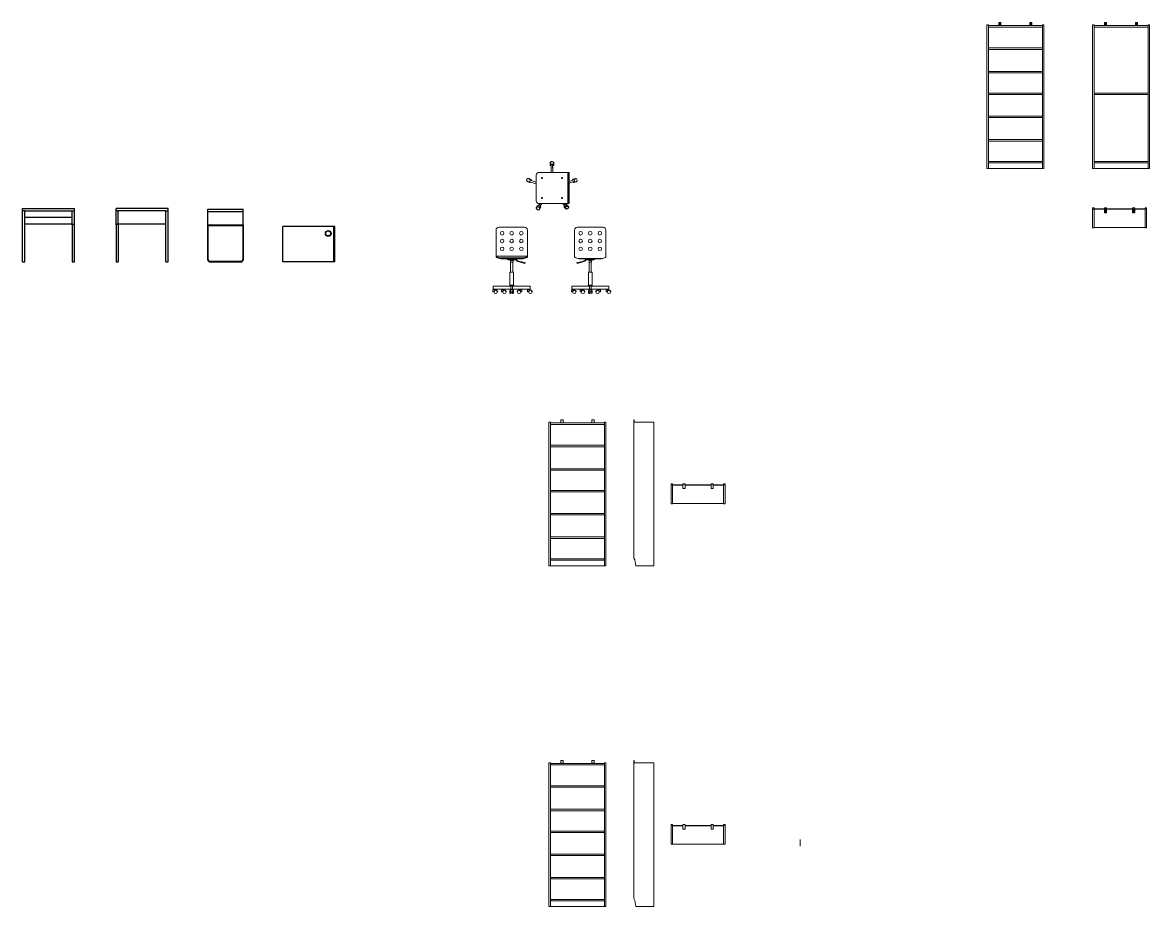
# Model space of a CAD drawing. Header units: millimetres. Extents: x -1154 to 1944, y 268 to 1518.
# Drawn here: x -1154 to 431, y 268 to 1511 of the extents above; entities that cross this region are included whole.
import ezdxf

# ---------------------------------------------------------------- set-up
doc = ezdxf.new("R2010")
doc.units = ezdxf.units.MM
doc.header["$LTSCALE"] = 100
doc.linetypes.add('CONTINUA', pattern=[0])
doc.layers.add('A-FURN', color=8, linetype='Continuous', lineweight=18)
doc.layers.add('PGF-ARREDO', color=7, linetype='Continuous')

msp = doc.modelspace()

# ---------------------------------------------------------------- linework, layer by layer
at = {"layer": 'A-FURN', "color": 7, "linetype": 'CONTINUA', "ltscale": 0.1}
for p, q in [((202.2, 1507.7), (202.2, 1305.7)), ((204.2, 1507.7), (202.2, 1507.7)), ((204.2, 1507.7), (204.2, 1305.7)), ((204.2, 1506.7), (280.2, 1506.7)), ((280.2, 1507.7), (280.2, 1305.7)), ((282.2, 1507.7), (280.2, 1507.7)), ((282.2, 1507.7), (282.2, 1315.7)), ((350.8, 1507.7), (350.8, 1305.7)), ((352.8, 1507.7), (350.8, 1507.7)), ((352.8, 1507.7), (352.8, 1305.9)), ((352.8, 1506.7), (428.8, 1506.7)), ((428.8, 1507.7), (428.8, 1305.7)), ((430.8, 1507.7), (428.8, 1507.7)), ((430.8, 1507.7), (430.8, 1315.7)), ((204.2, 1504.7), (280.2, 1504.7)), ((352.8, 1504.7), (428.8, 1504.7)), ((280.2, 1475.3), (204.2, 1475.3)), ((280.2, 1473.3), (204.2, 1473.3)), ((280.2, 1442.3), (204.2, 1442.3)), ((280.2, 1440.3), (204.2, 1440.3)), ((280.2, 1411.7), (204.2, 1411.7)), ((428.8, 1411.7), (352.8, 1411.7)), ((280.2, 1409.7), (204.2, 1409.7)), ((428.8, 1409.7), (352.8, 1409.7)), ((280.2, 1379.3), (204.2, 1379.3)), ((280.2, 1377.3), (204.2, 1377.3)), ((280.2, 1346.4), (204.2, 1346.4)), ((280.2, 1344.4), (204.2, 1344.4)), ((280.2, 1315.7), (204.2, 1315.7)), ((282.2, 1315.7), (282.2, 1305.7)), ((428.8, 1315.7), (352.8, 1315.7)), ((430.8, 1315.7), (430.8, 1305.7)), ((-410.4, 1300.4), (-410.5, 1311.3)), ((-408.4, 1300.4), (-408.5, 1311.4)), ((-408.4, 1307.9), (-408.4, 1305.9)), ((204.2, 1305.7), (202.2, 1305.7)), ((280.2, 1313.7), (204.2, 1313.7)), ((204.2, 1305.7), (280.2, 1305.7)), ((282.2, 1305.7), (280.2, 1305.7)), ((428.8, 1313.7), (352.8, 1313.7)), ((-431.5, 1284.4), (-440.9, 1287.3)), ((-431.5, 1286.5), (-440.3, 1289.2)), ((-385.2, 1287.4), (-378.2, 1289.8)), ((-385.2, 1285.3), (-377.6, 1287.9)), ((-426, 1256.4), (-429.1, 1252.1)), ((-423.6, 1256.4), (-427.5, 1250.9)), ((-427.1, 1254.9), (-425.9, 1256.6)), ((-394.2, 1256.4), (-390.3, 1251.3)), ((-391.7, 1256.4), (-388.7, 1252.4)), ((350.8, 1222.4), (350.8, 1250.4)), ((352.8, 1248.9), (352.8, 1250.4)), ((352.8, 1222.4), (352.8, 1248.5)), ((424.8, 1248.9), (424.8, 1250.4)), ((424.8, 1222.4), (424.8, 1248.5)), ((426.8, 1222.4), (426.8, 1250.4)), ((424.8, 1222.4), (426.8, 1222.4)), ((-488, 1182.4), (-466, 1182.4)), ((-488, 1182.4), (-488, 1181.6)), ((-483.4, 1179.4), (-466, 1179.4)), ((-483.2, 1180.2), (-466, 1180.2)), ((-451.2, 1178.8), (-480.8, 1178.8)), ((-466, 1179.4), (-473, 1179.4)), ((-473, 1178.8), (-470.8, 1177.6)), ((-470.8, 1177.6), (-461.2, 1177.6)), ((-469.9, 1177.6), (-467.7, 1176.3)), ((-467.7, 1176.3), (-467.7, 1174.3)), ((-467.7, 1176.3), (-464.2, 1176.3)), ((-467.7, 1174.3), (-464.2, 1174.3)), ((-444, 1182.4), (-466, 1182.4)), ((-448.7, 1180.2), (-466, 1180.2)), ((-448.6, 1179.4), (-466, 1179.4)), ((-466, 1179.4), (-459, 1179.4)), ((-462, 1177.6), (-464.2, 1176.3)), ((-464.2, 1174.3), (-464.2, 1176.3)), ((-459, 1178.8), (-461.2, 1177.6)), ((-460.7, 1177.8), (-458.5, 1175.3)), ((-460, 1178.2), (-458, 1176)), ((-458.5, 1175.3), (-452.8, 1173.8)), ((-458, 1176), (-452.6, 1174.6)), ((-452.9, 1173.5), (-452.6, 1174.8)), ((-452.9, 1173.5), (-447.7, 1172.2)), ((-452.6, 1174.8), (-451.5, 1174.6)), ((-452.6, 1174.8), (-447.4, 1173.5)), ((-447.5, 1172.4), (-447.2, 1173.3)), ((-444, 1182.4), (-444, 1181.6)), ((-377.6, 1182.4), (-377.6, 1181.6)), ((-374.1, 1172.4), (-374.3, 1173.3)), ((-368.6, 1173.5), (-373.8, 1172.2)), ((-373, 1179.4), (-355.6, 1179.4)), ((-340.8, 1178.8), (-370.4, 1178.8)), ((-368.6, 1173.5), (-369, 1174.8)), ((-363.5, 1176), (-368.9, 1174.6)), ((-363.1, 1175.3), (-368.7, 1173.8)), ((-361.5, 1178.2), (-363.5, 1176)), ((-360.8, 1177.8), (-363.1, 1175.3)), ((-355.6, 1179.4), (-362.6, 1179.4)), ((-362.6, 1178.8), (-360.4, 1177.6)), ((-360.4, 1177.6), (-350.8, 1177.6)), ((-359.5, 1177.6), (-357.3, 1176.3)), ((-357.3, 1176.3), (-357.3, 1174.3)), ((-357.3, 1176.3), (-353.8, 1176.3)), ((-357.3, 1174.3), (-353.8, 1174.3)), ((-338.2, 1179.4), (-355.6, 1179.4)), ((-355.6, 1179.4), (-348.6, 1179.4)), ((-351.7, 1177.6), (-353.8, 1176.3)), ((-353.8, 1174.3), (-353.8, 1176.3)), ((-348.6, 1178.8), (-350.8, 1177.6)), ((-333.6, 1182.4), (-333.6, 1181.6)), ((-468.8, 1141.6), (-463.2, 1141.6)), ((-468.8, 1141.6), (-468.8, 1140.6)), ((-463.2, 1141.6), (-463.2, 1140.6)), ((-358.4, 1141.6), (-352.8, 1141.6)), ((-358.4, 1141.6), (-358.4, 1140.6)), ((-352.8, 1141.6), (-352.8, 1140.6)), ((-440, 1136.1), (-492, 1136.1)), ((-468.5, 1140.6), (-463.5, 1140.6)), ((-467.1, 1136.1), (-467.1, 1139.5)), ((-464.9, 1136.1), (-464.9, 1139.5)), ((-453.3, 1136.1), (-454.3, 1136.1)), ((-329.6, 1136.1), (-381.6, 1136.1)), ((-380.5, 1136.1), (-379.5, 1136.1)), ((-368.3, 1136.1), (-367.3, 1136.1)), ((-358.1, 1140.6), (-353.1, 1140.6)), ((-356.7, 1136.1), (-356.7, 1139.5)), ((-356.1, 1136.1), (-355.1, 1136.1)), ((-354.5, 1136.1), (-354.5, 1139.5)), ((-342.9, 1136.1), (-343.9, 1136.1)), ((-413.6, 949.1), (-413.6, 747.1)), ((-411.6, 949.1), (-413.6, 949.1)), ((-411.6, 949.1), (-411.6, 747.1)), ((-411.6, 948.1), (-335.6, 948.1)), ((-411.6, 946.1), (-335.6, 946.1)), ((-335.6, 949.1), (-335.6, 747.1)), ((-333.6, 949.1), (-335.6, 949.1)), ((-333.6, 949.1), (-333.6, 757.1)), ((-294.1, 949.1), (-266.1, 949.1)), ((-294.1, 949.1), (-294.1, 758.1)), ((-266.1, 949.1), (-266.1, 747.1)), ((-335.6, 916.7), (-411.6, 916.7)), ((-335.6, 914.7), (-411.6, 914.7)), ((-335.6, 883.7), (-411.6, 883.7)), ((-335.6, 881.7), (-411.6, 881.7)), ((-242, 834.5), (-242, 862.5)), ((-240, 861), (-240, 862.5)), ((-240, 834.5), (-240, 860.6)), ((-168, 861), (-168, 862.5)), ((-168, 834.5), (-168, 860.6)), ((-166, 834.5), (-166, 862.5)), ((-335.6, 853.1), (-411.6, 853.1)), ((-335.6, 851.1), (-411.6, 851.1)), ((-168, 834.5), (-166, 834.5)), ((-335.6, 820.7), (-411.6, 820.7)), ((-335.6, 818.7), (-411.6, 818.7)), ((-335.6, 787.8), (-411.6, 787.8)), ((-335.6, 785.8), (-411.6, 785.8)), ((-411.6, 747.1), (-413.6, 747.1)), ((-335.6, 757.1), (-411.6, 757.1)), ((-335.6, 755.1), (-411.6, 755.1)), ((-411.6, 747.1), (-335.6, 747.1)), ((-333.6, 747.1), (-335.6, 747.1)), ((-333.6, 757.1), (-333.6, 747.1)), ((-291.7, 747.1), (-266.1, 747.1)), ((-413.6, 470.3), (-413.6, 268.3)), ((-411.6, 470.3), (-413.6, 470.3)), ((-411.6, 470.3), (-411.6, 268.3)), ((-411.6, 469.3), (-335.6, 469.3)), ((-411.6, 467.3), (-335.6, 467.3)), ((-335.6, 470.3), (-335.6, 268.3)), ((-333.6, 470.3), (-335.6, 470.3)), ((-333.6, 470.3), (-333.6, 278.3)), ((-294.1, 470.3), (-266.1, 470.3)), ((-294.1, 470.3), (-294.1, 279.3)), ((-266.1, 470.3), (-266.1, 268.3)), ((-335.6, 437.9), (-411.6, 437.9)), ((-335.6, 435.9), (-411.6, 435.9)), ((-335.6, 404.9), (-411.6, 404.9)), ((-335.6, 402.9), (-411.6, 402.9)), ((-242, 355.7), (-242, 383.7)), ((-240, 382.2), (-240, 383.7)), ((-240, 355.7), (-240, 381.8)), ((-168, 382.2), (-168, 383.7)), ((-168, 355.7), (-168, 381.8)), ((-166, 355.7), (-166, 383.7)), ((-335.6, 374.3), (-411.6, 374.3)), ((-335.6, 372.3), (-411.6, 372.3)), ((-168, 355.7), (-166, 355.7)), ((-335.6, 341.9), (-411.6, 341.9)), ((-335.6, 339.9), (-411.6, 339.9)), ((-335.6, 309), (-411.6, 309)), ((-335.6, 307), (-411.6, 307)), ((-335.6, 278.3), (-411.6, 278.3)), ((-335.6, 276.3), (-411.6, 276.3)), ((-333.6, 278.3), (-333.6, 268.3)), ((-411.6, 268.3), (-413.6, 268.3)), ((-411.6, 268.3), (-335.6, 268.3)), ((-333.6, 268.3), (-335.6, 268.3)), ((-291.7, 268.3), (-266.1, 268.3))]:
    msp.add_line(p, q, dxfattribs=at)
at = {"layer": 'A-FURN', "color": 7, "linetype": 'CONTINUA', "ltscale": 0.02}
for p, q in [((218.9, 1507), (218.9, 1511)), ((218.9, 1511), (221.9, 1511)), ((218.9, 1506.7), (218.9, 1507)), ((218.9, 1507), (221.9, 1507)), ((218.9, 1506.7), (221.9, 1506.7)), ((220.1, 1509.8), (220.1, 1509.9)), ((220.1, 1508.1), (220.1, 1508.2)), ((220.7, 1509.8), (220.7, 1509.9)), ((220.7, 1508.1), (220.7, 1508.2)), ((221.9, 1506.7), (221.9, 1511)), ((262.4, 1506.7), (262.4, 1511)), ((265.4, 1511), (262.4, 1511)), ((265.4, 1507), (262.4, 1507)), ((265.4, 1506.7), (262.4, 1506.7)), ((263.6, 1509.8), (263.6, 1509.9)), ((263.6, 1508.1), (263.6, 1508.2)), ((264.2, 1509.8), (264.2, 1509.9)), ((264.2, 1508.1), (264.2, 1508.2)), ((265.4, 1507), (265.4, 1511)), ((265.4, 1506.7), (265.4, 1507)), ((367.5, 1507), (367.5, 1511)), ((367.5, 1511), (370.5, 1511)), ((367.5, 1506.7), (367.5, 1507)), ((367.5, 1507), (370.5, 1507)), ((367.5, 1506.7), (370.5, 1506.7)), ((368.7, 1508.1), (368.7, 1509.9)), ((369.3, 1508.1), (369.3, 1509.9)), ((370.5, 1506.7), (370.5, 1511)), ((411, 1506.7), (411, 1511)), ((414, 1511), (411, 1511)), ((414, 1507), (411, 1507)), ((414, 1506.7), (411, 1506.7)), ((412.2, 1508.1), (412.2, 1509.9)), ((412.8, 1508.1), (412.8, 1509.9)), ((414, 1507), (414, 1511)), ((414, 1506.7), (414, 1507)), ((-410.5, 1311.3), (-408.5, 1311.4)), ((350.8, 1305.7), (430.8, 1305.7)), ((-440.9, 1287.3), (-440.3, 1289.2)), ((-378.2, 1289.8), (-377.6, 1287.9)), ((-429.1, 1252.1), (-427.5, 1250.9)), ((-390.3, 1251.3), (-388.7, 1252.4)), ((350.8, 1250.4), (352.8, 1250.4)), ((352.3, 1248.9), (367.5, 1248.9)), ((352.3, 1248.5), (352.3, 1248.9)), ((352.3, 1248.5), (367.5, 1248.5)), ((367.5, 1243.7), (367.5, 1250.4)), ((367.5, 1250.4), (370.5, 1250.4)), ((367.5, 1250.4), (367.5, 1243.7)), ((367.5, 1250.1), (370.5, 1250.1)), ((367.5, 1243.7), (370.5, 1243.7)), ((368.6, 1246.6), (369.4, 1247.1)), ((368.6, 1247.1), (369.4, 1246.6)), ((368.7, 1247.7), (368.7, 1248.5)), ((368.7, 1245.2), (368.7, 1246.1)), ((368.8, 1246.5), (369.3, 1247.3)), ((368.8, 1247.3), (369.3, 1246.5)), ((369.3, 1248.5), (369.3, 1247.7)), ((369.3, 1246.1), (369.3, 1245.2)), ((370.5, 1243.7), (370.5, 1250.4)), ((370.5, 1250.4), (370.5, 1243.7)), ((370.5, 1248.9), (407, 1248.9)), ((370.5, 1248.5), (407, 1248.5)), ((407, 1243.7), (407, 1250.4)), ((410, 1250.4), (407, 1250.4)), ((407, 1250.4), (407, 1243.7)), ((410, 1250.1), (407, 1250.1)), ((410, 1243.7), (407, 1243.7)), ((408.9, 1246.6), (408.1, 1247.1)), ((408.9, 1247.1), (408.1, 1246.6)), ((408.2, 1248.5), (408.2, 1247.7)), ((408.2, 1246.1), (408.2, 1245.2)), ((408.8, 1246.5), (408.3, 1247.3)), ((408.8, 1247.3), (408.3, 1246.5)), ((408.8, 1247.7), (408.8, 1248.5)), ((408.8, 1245.2), (408.8, 1246.1)), ((410, 1243.7), (410, 1250.4)), ((410, 1250.4), (410, 1243.7)), ((410, 1248.9), (425.3, 1248.9)), ((410, 1248.5), (425.3, 1248.5)), ((424.8, 1250.4), (426.8, 1250.4)), ((425.3, 1248.5), (425.3, 1248.9)), ((350.8, 1222.4), (352.8, 1222.4)), ((352.8, 1222.8), (424.8, 1222.8)), ((-369, 1174.8), (-374.2, 1173.5)), ((-242, 862.5), (-240, 862.5)), ((-240.5, 861), (-225.2, 861)), ((-240.5, 860.6), (-240.5, 861)), ((-240.5, 860.6), (-225.2, 860.6)), ((-222.2, 861), (-185.7, 861)), ((-222.2, 860.6), (-185.7, 860.6)), ((-182.7, 861), (-167.5, 861)), ((-182.7, 860.6), (-167.5, 860.6)), ((-168, 862.5), (-166, 862.5)), ((-167.5, 860.6), (-167.5, 861)), ((-242, 834.5), (-240, 834.5)), ((-240, 834.9), (-168, 834.9)), ((-396.8, 469.6), (-396.8, 473.6)), ((-396.8, 473.6), (-393.8, 473.6)), ((-396.8, 469.3), (-396.8, 469.6)), ((-396.8, 469.6), (-393.8, 469.6)), ((-396.8, 469.3), (-393.8, 469.3)), ((-393.8, 469.3), (-393.8, 473.6)), ((-353.3, 469.3), (-353.3, 473.6)), ((-350.3, 473.6), (-353.3, 473.6)), ((-350.3, 469.6), (-353.3, 469.6)), ((-350.3, 469.3), (-353.3, 469.3)), ((-350.3, 469.6), (-350.3, 473.6)), ((-350.3, 469.3), (-350.3, 469.6)), ((-294.1, 473.6), (-293.8, 473.6)), ((-294.1, 473.6), (-294.1, 470.5)), ((-293.8, 473.6), (-293.8, 470.6)), ((-242, 383.7), (-240, 383.7)), ((-240.5, 382.2), (-225.2, 382.2)), ((-240.5, 381.8), (-240.5, 382.2)), ((-240.5, 381.8), (-225.2, 381.8)), ((-225.2, 377), (-225.2, 383.7)), ((-225.2, 383.7), (-222.2, 383.7)), ((-225.2, 383.7), (-225.2, 377)), ((-225.2, 383.4), (-222.2, 383.4)), ((-222.2, 377), (-222.2, 383.7)), ((-222.2, 383.7), (-222.2, 377)), ((-222.2, 382.2), (-185.7, 382.2)), ((-222.2, 381.8), (-185.7, 381.8)), ((-185.7, 377), (-185.7, 383.7)), ((-182.7, 383.7), (-185.7, 383.7)), ((-185.7, 383.7), (-185.7, 377)), ((-182.7, 383.4), (-185.7, 383.4)), ((-182.7, 377), (-182.7, 383.7)), ((-182.7, 383.7), (-182.7, 377)), ((-182.7, 382.2), (-167.5, 382.2)), ((-182.7, 381.8), (-167.5, 381.8)), ((-168, 383.7), (-166, 383.7)), ((-167.5, 381.8), (-167.5, 382.2)), ((-225.2, 377), (-222.2, 377)), ((-182.7, 377), (-185.7, 377)), ((-242, 355.7), (-240, 355.7)), ((-240, 356.1), (-168, 356.1))]:
    msp.add_line(p, q, dxfattribs=at)
at = {"layer": 'A-FURN', "color": 7, "transparency": 33554687}
for p, q in [((220, 1509.3), (220.2, 1509.4)), ((220, 1509.3), (220.7, 1508.6)), ((220.2, 1509.4), (220.8, 1508.8)), ((220.8, 1508.8), (220.7, 1508.6)), ((264.1, 1509.4), (263.5, 1508.8)), ((263.5, 1508.8), (263.6, 1508.6)), ((264.3, 1509.3), (263.6, 1508.6)), ((264.3, 1509.3), (264.1, 1509.4)), ((368.8, 1247.3), (368.6, 1247.1)), ((368.9, 1246.9), (368.6, 1247.1)), ((368.9, 1246.9), (368.6, 1246.6)), ((368.6, 1246.6), (368.8, 1246.5)), ((369, 1247), (368.8, 1247.3)), ((369, 1246.7), (368.8, 1246.5)), ((369.3, 1247.3), (369, 1247)), ((369.3, 1246.5), (369, 1246.7)), ((369.4, 1247.1), (369.2, 1246.9)), ((369.4, 1246.6), (369.2, 1246.9)), ((369.4, 1247.1), (369.3, 1247.3)), ((369.3, 1246.5), (369.4, 1246.6)), ((408.1, 1247.1), (408.3, 1247.3)), ((408.1, 1247.1), (408.4, 1246.9)), ((408.1, 1246.6), (408.4, 1246.9)), ((408.3, 1246.5), (408.1, 1246.6)), ((408.3, 1247.3), (408.5, 1247)), ((408.3, 1246.5), (408.5, 1246.7)), ((408.5, 1247), (408.8, 1247.3)), ((408.5, 1246.7), (408.8, 1246.5)), ((408.7, 1246.9), (408.9, 1247.1)), ((408.7, 1246.9), (408.9, 1246.6)), ((408.8, 1247.3), (408.9, 1247.1)), ((408.9, 1246.6), (408.8, 1246.5))]:
    msp.add_line(p, q, dxfattribs=at)
at = {"layer": 'A-FURN', "color": 4, "linetype": 'CONTINUA', "ltscale": 0.1}
for p, q in [((-411, 1315.5), (-411.2, 1310.1)), ((-407.6, 1312.6), (-407.5, 1315.4)), ((-411.8, 1314.3), (-411.9, 1310.7)), ((-407.6, 1312.6), (-407.7, 1310)), ((-406.8, 1314.1), (-406.9, 1310.5)), ((-445, 1288.6), (-440.1, 1286.4)), ((-444.2, 1287.4), (-440.9, 1285.9)), ((-441, 1290.6), (-443.6, 1291.8)), ((-442.2, 1292), (-438.9, 1290.5)), ((-441, 1290.6), (-438.7, 1289.6)), ((-374.7, 1291.3), (-379.9, 1289.9)), ((-376.1, 1291.7), (-379.6, 1290.8)), ((-376.6, 1287.2), (-379, 1286.6)), ((-374.8, 1286.9), (-378.3, 1286)), ((-376.6, 1287.2), (-373.8, 1287.9)), ((-431.5, 1250.4), (-429.8, 1253.5)), ((-430.1, 1251.4), (-428.9, 1253.6)), ((-428.3, 1247.3), (-425.8, 1252)), ((-390.3, 1250.6), (-392, 1252.5)), ((-385.9, 1250.8), (-389.4, 1254.8)), ((-386.1, 1252.2), (-388.5, 1254.9)), ((-430.1, 1251.4), (-431.4, 1248.9)), ((-427.1, 1248), (-425.4, 1251.2)), ((-389.8, 1248.9), (-392.2, 1251.6)), ((-390.3, 1250.6), (-388.5, 1248.5)), ((-488.5, 1135.2), (-492.5, 1135.2)), ((-492.5, 1135.2), (-492.5, 1132.3)), ((-492.5, 1132.3), (-491, 1132.3)), ((-485.9, 1132.3), (-485.6, 1132.3)), ((-480.3, 1135.2), (-480.3, 1132.3)), ((-476.3, 1135.2), (-480.3, 1135.2)), ((-480.3, 1132.3), (-478.8, 1132.3)), ((-473.7, 1132.3), (-473.4, 1132.3)), ((-468.5, 1133.6), (-468.5, 1131.1)), ((-467.5, 1135.2), (-467.5, 1132.5)), ((-466.5, 1135.2), (-467.5, 1135.2)), ((-467.5, 1134.6), (-467.5, 1134.6)), ((-467.5, 1132.5), (-464.5, 1132.5)), ((-467.5, 1130.1), (-467, 1130.1)), ((-467, 1132.5), (-467, 1130.1)), ((-466.5, 1135.2), (-465.5, 1135.2)), ((-465.5, 1135.2), (-464.5, 1135.2)), ((-465, 1132.5), (-465, 1130.1)), ((-465, 1130.1), (-464.5, 1130.1)), ((-464.5, 1135.2), (-464.5, 1132.5)), ((-464.5, 1134.6), (-464.5, 1134.6)), ((-463.5, 1133.6), (-463.5, 1131.1)), ((-458.2, 1132.3), (-458.5, 1132.3)), ((-455.7, 1135.2), (-451.7, 1135.2)), ((-451.7, 1132.3), (-453.1, 1132.3)), ((-451.7, 1135.2), (-451.7, 1132.3)), ((-443.7, 1135.2), (-443.7, 1132.3)), ((-439.7, 1135.2), (-443.7, 1135.2)), ((-443.7, 1132.3), (-442.3, 1132.3)), ((-437.2, 1132.3), (-436.9, 1132.3)), ((-382.1, 1135.2), (-382.1, 1132.3)), ((-378.1, 1135.2), (-382.1, 1135.2)), ((-382.1, 1132.3), (-380.6, 1132.3)), ((-379.5, 1135.2), (-380.5, 1135.2)), ((-375.5, 1132.3), (-375.2, 1132.3)), ((-369.9, 1135.2), (-369.9, 1132.3)), ((-365.9, 1135.2), (-369.9, 1135.2)), ((-369.9, 1132.3), (-368.5, 1132.3)), ((-363.4, 1132.3), (-363.1, 1132.3)), ((-358.1, 1133.6), (-358.1, 1131.1)), ((-357.1, 1135.2), (-357.1, 1132.5)), ((-356.1, 1135.2), (-357.1, 1135.2)), ((-357.1, 1134.6), (-357.1, 1134.6)), ((-357.1, 1132.5), (-354.1, 1132.5)), ((-357.1, 1130.1), (-356.6, 1130.1)), ((-356.6, 1132.5), (-356.6, 1130.1)), ((-356.1, 1135.2), (-355.1, 1135.2)), ((-355.1, 1135.2), (-354.1, 1135.2)), ((-354.6, 1132.5), (-354.6, 1130.1)), ((-354.6, 1130.1), (-354.1, 1130.1)), ((-354.1, 1135.2), (-354.1, 1132.5)), ((-354.1, 1134.6), (-354.1, 1134.6)), ((-353.1, 1133.6), (-353.1, 1131.1)), ((-347.8, 1132.3), (-348.1, 1132.3)), ((-345.3, 1135.2), (-341.3, 1135.2)), ((-341.3, 1132.3), (-342.7, 1132.3)), ((-341.3, 1135.2), (-341.3, 1132.3)), ((-333.3, 1135.2), (-333.3, 1132.3)), ((-329.3, 1135.2), (-333.3, 1135.2)), ((-333.3, 1132.3), (-331.9, 1132.3)), ((-326.8, 1132.3), (-326.5, 1132.3))]:
    msp.add_line(p, q, dxfattribs=at)
at = {"layer": 'A-FURN', "color": 0, "linetype": 'CONTINUA', "ltscale": 0.1}
for p, q in [((-385.2, 1300.4), (-427.5, 1300.4)), ((-387.1, 1300.4), (-387.1, 1256.4)), ((-386, 1300.4), (-386, 1256.4)), ((-385.2, 1300.4), (-385.2, 1256.4)), ((-431.5, 1296.4), (-431.5, 1260.4)), ((-385.2, 1256.4), (-427.5, 1256.4)), ((-467.5, 1174.3), (-467.5, 1160.1)), ((-464.5, 1174.3), (-464.5, 1160.1)), ((-357.1, 1174.3), (-357.1, 1160.1)), ((-354.1, 1174.3), (-354.1, 1160.1)), ((-468.5, 1160.1), (-463.5, 1160.1)), ((-468.5, 1160.1), (-468.5, 1141.6)), ((-468.5, 1160.1), (-468.5, 1159.6)), ((-464.5, 1160.1), (-463.5, 1160.1)), ((-463.5, 1160.1), (-463.5, 1141.6)), ((-358.1, 1160.1), (-353.1, 1160.1)), ((-358.1, 1160.1), (-358.1, 1141.6)), ((-358.1, 1160.1), (-358.1, 1159.6)), ((-353.1, 1160.1), (-353.1, 1141.6)), ((-468.5, 1140.6), (-492, 1140.6)), ((-492, 1140.6), (-492, 1136.1)), ((-463.5, 1140.6), (-440, 1140.6)), ((-440, 1140.6), (-440, 1136.1)), ((-358.1, 1140.6), (-381.6, 1140.6)), ((-381.6, 1140.6), (-381.6, 1136.1)), ((-353.1, 1140.6), (-329.6, 1140.6)), ((-329.6, 1140.6), (-329.6, 1136.1))]:
    msp.add_line(p, q, dxfattribs=at)
at = {"layer": 'A-FURN', "color": 0}
for p, q in [((-484, 1223.3), (-448, 1223.3)), ((-373.6, 1223.3), (-337.6, 1223.3)), ((-488, 1182.4), (-488, 1219.3)), ((-444, 1219.3), (-444, 1182.4)), ((-377.6, 1182.4), (-377.6, 1219.3)), ((-333.6, 1219.3), (-333.6, 1182.4))]:
    msp.add_line(p, q, dxfattribs=at)
at = {"layer": 'A-FURN', "color": 4, "linetype": 'CONTINUA', "ltscale": 0.02}
for p, q in [((-490.9, 1135.2), (-490.9, 1136.1)), ((-489.7, 1135.2), (-489.7, 1136.1)), ((-478.8, 1135.2), (-478.8, 1136.1)), ((-477.6, 1135.2), (-477.6, 1136.1)), ((-466.6, 1135.2), (-466.6, 1136.1)), ((-465.4, 1135.2), (-465.4, 1136.1)), ((-454.4, 1135.2), (-454.4, 1136.1)), ((-453.2, 1135.2), (-453.2, 1136.1)), ((-442.2, 1135.2), (-442.2, 1136.1)), ((-441, 1135.2), (-441, 1136.1)), ((-380.7, 1135.2), (-380.7, 1136.1)), ((-379.5, 1135.2), (-379.5, 1136.1)), ((-368.5, 1135.2), (-368.5, 1136.1)), ((-367.3, 1135.2), (-367.3, 1136.1)), ((-356.3, 1135.2), (-356.3, 1136.1)), ((-355.1, 1135.2), (-355.1, 1136.1)), ((-344.1, 1135.2), (-344.1, 1136.1)), ((-342.9, 1135.2), (-342.9, 1136.1)), ((-331.9, 1135.2), (-331.9, 1136.1)), ((-330.7, 1135.2), (-330.7, 1136.1)), ((-396.8, 948.4), (-396.8, 952.4)), ((-396.8, 952.4), (-393.8, 952.4)), ((-393.8, 948.1), (-393.8, 952.4)), ((-353.3, 948.1), (-353.3, 952.4)), ((-350.3, 952.4), (-353.3, 952.4)), ((-350.3, 948.4), (-350.3, 952.4)), ((-294.1, 952.4), (-293.8, 952.4)), ((-294.1, 952.4), (-294.1, 949.3)), ((-293.8, 952.4), (-293.8, 949.4)), ((-396.8, 948.1), (-396.8, 948.4)), ((-396.8, 948.4), (-393.8, 948.4)), ((-396.8, 948.1), (-393.8, 948.1)), ((-350.3, 948.4), (-353.3, 948.4)), ((-350.3, 948.1), (-353.3, 948.1)), ((-350.3, 948.1), (-350.3, 948.4)), ((-225.2, 855.8), (-225.2, 862.5)), ((-225.2, 862.5), (-222.2, 862.5)), ((-225.2, 862.5), (-225.2, 855.8)), ((-225.2, 862.2), (-222.2, 862.2)), ((-225.2, 855.8), (-222.2, 855.8)), ((-222.2, 855.8), (-222.2, 862.5)), ((-222.2, 862.5), (-222.2, 855.8)), ((-185.7, 855.8), (-185.7, 862.5)), ((-182.7, 862.5), (-185.7, 862.5)), ((-185.7, 862.5), (-185.7, 855.8)), ((-182.7, 862.2), (-185.7, 862.2)), ((-182.7, 855.8), (-185.7, 855.8)), ((-182.7, 855.8), (-182.7, 862.5)), ((-182.7, 862.5), (-182.7, 855.8))]:
    msp.add_line(p, q, dxfattribs=at)
at = {"layer": 'A-FURN', "linetype": 'CONTINUA', "ltscale": 0.02}
msp.add_line((-60.2, 362.4), (-60.2, 353.3), dxfattribs=at)
at = {"layer": 'A-FURN', "color": 7, "linetype": 'CONTINUA', "ltscale": 0.02}
for centre, radius in [((220.4, 1509), 0.869), ((263.9, 1509), 0.869), ((369, 1509), 0.267), ((412.5, 1509), 0.267), ((369, 1246.9), 0.869), ((408.5, 1246.9), 0.869)]:
    msp.add_circle(centre, radius, dxfattribs=at)
at = {"layer": 'A-FURN', "color": 7, "transparency": 33554687}
for centre in [(220.4, 1509), (263.9, 1509), (369, 1246.9), (408.5, 1246.9)]:
    msp.add_circle(centre, 0.728, dxfattribs=at)
at = {"layer": 'A-FURN', "color": 0, "linetype": 'CONTINUA', "ltscale": 0.1}
for centre, radius in [((-423.5, 1292.4), 0.7), ((-395.1, 1292.4), 0.7), ((-423.5, 1264.4), 0.7), ((-395.1, 1264.4), 0.7), ((-479.5, 1214.8), 2.5), ((-479.5, 1203.8), 2.5), ((-466, 1214.8), 2.5), ((-466, 1203.8), 2.5), ((-452.5, 1214.8), 2.5), ((-452.5, 1203.8), 2.5), ((-369.1, 1214.8), 2.5), ((-369.1, 1203.8), 2.5), ((-355.6, 1214.8), 2.5), ((-355.6, 1203.8), 2.5), ((-342.1, 1214.8), 2.5), ((-342.1, 1203.8), 2.5), ((-479.5, 1192.8), 2.5), ((-466, 1192.8), 2.5), ((-452.5, 1192.8), 2.5), ((-369.1, 1192.8), 2.5), ((-355.6, 1192.8), 2.5), ((-342.1, 1192.8), 2.5)]:
    msp.add_circle(centre, radius, dxfattribs=at)
at = {"layer": 'A-FURN', "color": 4, "linetype": 'CONTINUA', "ltscale": 0.1}
for centre in [(-488.5, 1132.3), (-476.3, 1132.3), (-455.7, 1132.3), (-439.7, 1132.3), (-378.1, 1132.3), (-365.9, 1132.3), (-345.3, 1132.3), (-329.3, 1132.3)]:
    msp.add_circle(centre, 2.25, dxfattribs=at)
at = {"layer": 'A-FURN', "color": 7, "linetype": 'CONTINUA', "ltscale": 0.02}
for centre, radius, start, end in [((220.4, 1509.9), 0.302, 6.1135, 173.8865), ((220.4, 1508.1), 0.302, 186.1135, 353.8865), ((263.9, 1509.9), 0.302, 6.1135, 173.8865), ((263.9, 1508.1), 0.302, 186.1135, 353.8865), ((369, 1509.9), 0.302, 6.1135, 173.8865), ((369, 1509), 0.869, 69.8009, 110.1991), ((369, 1509), 0.869, 249.8009, 290.1991), ((369, 1508.1), 0.302, 186.1135, 353.8865), ((412.5, 1509.9), 0.302, 6.1135, 173.8865), ((412.5, 1509), 0.869, 69.8009, 110.1991), ((412.5, 1509), 0.869, 249.8009, 290.1991), ((412.5, 1508.1), 0.302, 186.1135, 353.8865), ((369, 1248.5), 0.302, 6.1135, 173.8865), ((369, 1245.3), 0.302, 186.1135, 353.8865), ((408.5, 1248.5), 0.302, 6.1135, 173.8865), ((408.5, 1245.3), 0.302, 186.1135, 353.8865), ((-292.9, 470.5), 1.2, 180, 189.5941), ((-292.8, 470.6), 1, 180, 197.4576)]:
    msp.add_arc(centre, radius, start, end, dxfattribs=at)
at = {"layer": 'A-FURN', "color": 4, "linetype": 'CONTINUA', "ltscale": 0.1}
for centre, radius, start, end in [((-409.4, 1310.5), 5.25, 68.8019, 107.7122), ((-411.2, 1310.7), 0.7, 178.257, 268.257), ((-411.1, 1314.2), 0.7, 88.257, 178.257), ((-410.5, 1310.1), 0.7, 178.257, 210.6962), ((-409.6, 1310.6), 1.65, 210.6962, 241.2011), ((-409.1, 1310.6), 1.65, 295.3129, 325.8178), ((-408.4, 1310), 0.7, 325.8178, 358.257), ((-407.6, 1310.5), 0.7, 268.257, 358.257), ((-407.5, 1314.1), 0.7, 358.257, 88.257), ((-439.8, 1288.2), 5.25, 136.5448, 175.4552), ((-443.9, 1288), 0.7, 156, 246), ((-442.4, 1291.3), 0.7, 66, 156), ((-440.6, 1286.6), 0.7, 246, 336), ((-439.8, 1287.1), 0.7, 246, 278.4392), ((-440, 1288), 1.65, 278.4392, 308.9441), ((-439.2, 1289.9), 0.7, 336, 66), ((-439, 1289), 0.7, 33.5608, 66), ((-439.8, 1288.5), 1.65, 3.0559, 33.5608), ((-379, 1288.6), 1.65, 137.2285, 167.7334), ((-379.7, 1289.3), 0.7, 104.7893, 137.2285), ((-379.4, 1290.1), 0.7, 104.7893, 194.7893), ((-378.9, 1288.1), 1.65, 221.8452, 252.3501), ((-379.2, 1287.2), 0.7, 252.3501, 284.7893), ((-378.5, 1286.6), 0.7, 194.7893, 284.7893), ((-375.9, 1291), 0.7, 14.7893, 104.7893), ((-375, 1287.6), 0.7, 284.7893, 14.7893), ((-379.1, 1288.3), 5.25, 355.3342, 34.2445), ((-429.2, 1253.2), 0.7, 62.0129, 152.0129), ((-428.3, 1253.3), 0.7, 119.5737, 152.0129), ((-427.8, 1252.5), 1.65, 85.7275, 119.5737), ((-427.3, 1252.3), 1.65, 4.4521, 31.3042), ((-426.4, 1252.3), 0.7, 332.0129, 4.4521), ((-425.8, 1251.5), 0.509, 322.735, 91.1906), ((-391.7, 1252), 0.7, 132, 222), ((-390.6, 1253.1), 1.65, 159.0559, 189.5608), ((-391.5, 1252.9), 0.7, 189.5608, 222), ((-390.2, 1253.4), 1.65, 74.4392, 104.9441), ((-389.9, 1254.3), 0.7, 42, 74.4392), ((-389, 1254.4), 0.7, 42, 132), ((-386.6, 1251.8), 0.7, 312, 42), ((-430.9, 1250), 0.7, 152.0129, 242.0129), ((-427.5, 1252.5), 5.25, 222.5577, 261.468), ((-427.7, 1248.3), 0.7, 242.0129, 332.0129), ((-389.3, 1249.4), 0.7, 222, 312), ((-390.5, 1253.3), 5.25, 292.5448, 331.4552), ((-488.5, 1132.3), 2.55, 0, 180), ((-488.5, 1132.3), 2.85, 0, 90), ((-476.3, 1132.3), 2.55, 0, 180), ((-476.3, 1132.3), 2.85, 0, 90), ((-467.5, 1133.6), 1, 90, 180), ((-467.5, 1131.1), 1, 180, 270), ((-464.5, 1133.6), 1, 360, 90), ((-464.5, 1131.1), 1, 270, 360), ((-455.7, 1132.3), 2.85, 90, 180), ((-455.7, 1132.3), 2.55, 0, 180), ((-439.7, 1132.3), 2.55, 0, 180), ((-439.7, 1132.3), 2.85, 0, 90), ((-378.1, 1132.3), 2.55, 0, 180), ((-378.1, 1132.3), 2.85, 0, 90), ((-365.9, 1132.3), 2.55, 0, 180), ((-365.9, 1132.3), 2.85, 0, 90), ((-357.1, 1133.6), 1, 90, 180), ((-357.1, 1131.1), 1, 180, 270), ((-354.1, 1133.6), 1, 360, 90), ((-354.1, 1131.1), 1, 270, 360), ((-345.3, 1132.3), 2.85, 90, 180), ((-345.3, 1132.3), 2.55, 0, 180), ((-329.3, 1132.3), 2.55, 0, 180), ((-329.3, 1132.3), 2.85, 0, 90)]:
    msp.add_arc(centre, radius, start, end, dxfattribs=at)
at = {"layer": 'A-FURN', "color": 0, "linetype": 'CONTINUA', "ltscale": 0.1}
for centre, start, end in [((-427.5, 1296.4), 90, 180), ((-427.5, 1260.4), 180, 270)]:
    msp.add_arc(centre, 4, start, end, dxfattribs=at)
at = {"layer": 'A-FURN', "color": 0}
for centre, start, end in [((-484, 1219.3), 90, 180), ((-448, 1219.3), 0, 90), ((-373.6, 1219.3), 90, 180), ((-337.6, 1219.3), 0, 90)]:
    msp.add_arc(centre, 4, start, end, dxfattribs=at)
at = {"layer": 'A-FURN', "color": 7, "linetype": 'CONTINUA', "ltscale": 0.1}
for centre, radius, start, end in [((-482.2, 1188.7), 8.51, 227.2738, 263.2426), ((-483.2, 1185.7), 6.31, 220.6087, 268.4559), ((-480.8, 1179.5), 0.7, 188.1852, 270), ((-451.2, 1179.5), 0.7, 270, 351.8148), ((-449.7, 1188.7), 8.51, 276.7574, 312.7262), ((-448.8, 1185.7), 6.31, 271.5441, 319.3913), ((-447.4, 1173.3), 0.2, 345.8156, 75.8156), ((-372.8, 1185.7), 6.31, 220.6087, 268.4559), ((-374.1, 1173.3), 0.2, 104.1844, 194.1844), ((-370.4, 1179.5), 0.7, 188.1852, 270), ((-340.8, 1179.5), 0.7, 270, 351.8148), ((-338.4, 1185.7), 6.31, 271.5441, 319.3913), ((-447.7, 1172.4), 0.2, 255.8156, 345.8156), ((-373.9, 1172.4), 0.2, 194.1844, 284.1844), ((-466, 1139.5), 1.08, 3.1218, 176.8782), ((-355.6, 1139.5), 1.08, 3.1218, 176.8782), ((-315, 747.9), 23.3, 358.2028, 26.1464), ((-315, 269.1), 23.3, 358.2028, 26.1464)]:
    msp.add_arc(centre, radius, start, end, dxfattribs=at)
at = {"layer": 'A-FURN', "color": 4, "linetype": 'CONTINUA', "ltscale": 0.02}
for centre, radius, end in [((-292.9, 949.3), 1.2, 189.5941), ((-292.8, 949.4), 1, 197.4576)]:
    msp.add_arc(centre, radius, 180, end, dxfattribs=at)
at = {"layer": 'PGF-ARREDO', "color": 7}
for p, q in [((-1153.9, 1174.5), (-1153.9, 1249.5)), ((-1153.9, 1249.5), (-1080.9, 1249.5)), ((-1150.9, 1246.5), (-1153.9, 1246.5)), ((-1150.9, 1174.5), (-1150.9, 1246.5)), ((-1150.9, 1246.5), (-1083.9, 1246.5)), ((-1150.9, 1237.5), (-1083.9, 1237.5)), ((-1083.9, 1226.5), (-1083.9, 1246.5)), ((-1083.9, 1246.5), (-1080.9, 1246.5)), ((-1080.9, 1174.5), (-1080.9, 1249.5)), ((-1022.2, 1226.5), (-1022.2, 1249.5)), ((-949.2, 1249.5), (-1022.2, 1249.5)), ((-1019.2, 1246.5), (-1022.2, 1246.5)), ((-1019.2, 1226.5), (-1019.2, 1246.5)), ((-952.2, 1246.5), (-1019.2, 1246.5)), ((-952.2, 1174.5), (-952.2, 1246.5)), ((-952.2, 1246.5), (-949.2, 1246.5)), ((-949.2, 1174.5), (-949.2, 1249.5)), ((-949.2, 1174.5), (-949.2, 1249.5)), ((-893.5, 1226.5), (-893.5, 1248.5)), ((-893.5, 1248.5), (-843.5, 1248.5)), ((-893.5, 1245.5), (-843.5, 1245.5)), ((-893.5, 1177.5), (-893.5, 1238.5)), ((-843.5, 1226.5), (-843.5, 1248.5)), ((-1083.9, 1227.5), (-1150.9, 1227.5)), ((-1083.9, 1226.5), (-1083.9, 1174.5)), ((-952.2, 1227.5), (-1022.2, 1227.5)), ((-1019.2, 1227.5), (-1022.2, 1227.5)), ((-1019.2, 1226.5), (-1019.2, 1174.5)), ((-893.5, 1226.5), (-843.5, 1226.5)), ((-892.7, 1177.8), (-892.7, 1225.7)), ((-892.7, 1225.7), (-844.3, 1225.7)), ((-787.8, 1174.5), (-787.8, 1224.5)), ((-714.8, 1224.5), (-787.8, 1224.5)), ((-716.3, 1174.5), (-716.3, 1224.5)), ((-714.8, 1174.5), (-714.8, 1224.5)), ((-1153.9, 1174.5), (-1150.9, 1174.5)), ((-1083.9, 1174.5), (-1080.9, 1174.5)), ((-1022.2, 1174.5), (-1019.2, 1174.5)), ((-952.2, 1174.5), (-949.2, 1174.5)), ((-890.5, 1174.5), (-846.5, 1174.5)), ((-890.2, 1175.3), (-846.8, 1175.3)), ((-714.8, 1174.5), (-787.8, 1174.5))]:
    msp.add_line(p, q, dxfattribs=at)
at = {"layer": 'PGF-ARREDO', "color": 7, "linetype": 'CONTINUA', "ltscale": 0.1}
for p, q in [((-1083.9, 1227.5), (-1080.9, 1227.5)), ((-1022.2, 1226.5), (-1022.2, 1174.5)), ((-893.5, 1226.5), (-843.5, 1226.5)), ((-844.3, 1225.7), (-844.3, 1177.8)), ((-843.5, 1226.5), (-843.5, 1177.5))]:
    msp.add_line(p, q, dxfattribs=at)
for radius in [4, 3.5]:
    msp.add_circle((-724, 1214.5), radius, dxfattribs=at)
at = {"layer": 'PGF-ARREDO', "color": 7}
for centre, radius, start, end in [((-890.5, 1177.5), 3, 180, 270), ((-890.2, 1177.8), 2.5, 180, 270), ((-846.5, 1177.5), 3, 270, 0)]:
    msp.add_arc(centre, radius, start, end, dxfattribs=at)
at = {"layer": 'PGF-ARREDO', "color": 7, "linetype": 'CONTINUA', "ltscale": 0.1}
msp.add_arc((-846.8, 1177.8), 2.5, 270, 0, dxfattribs=at)

doc.saveas('drawing.dxf')
